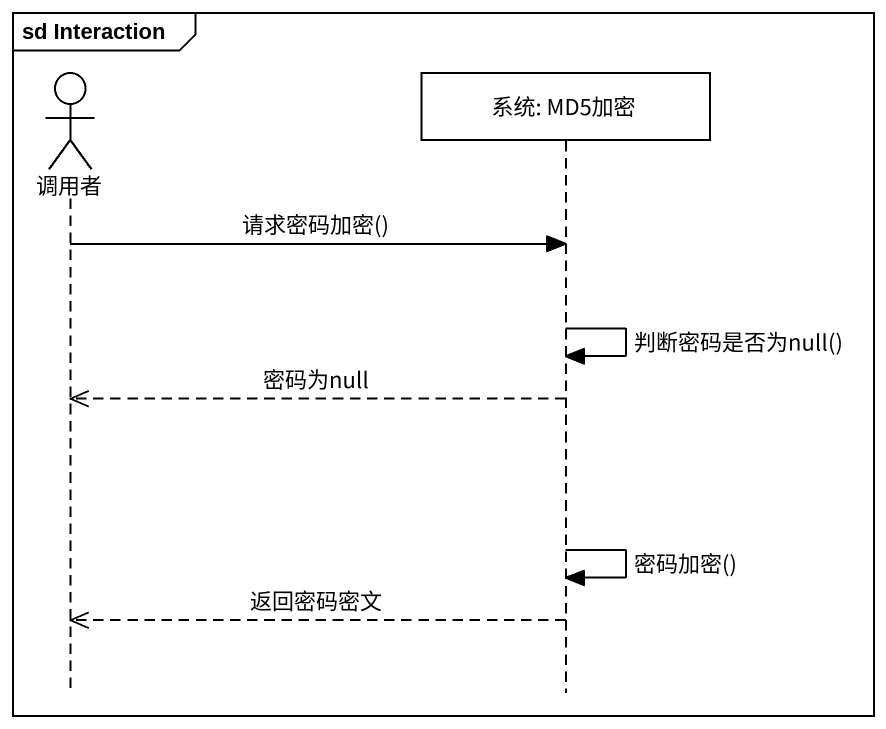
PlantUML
@startuml
mainframe sd Interaction
hide footbox
actor 调用者
participant "系统: MD5加密" as 系统_MD5加密

调用者 -> 系统_MD5加密 : 请求密码加密()
系统_MD5加密 -> 系统_MD5加密 : 判断密码是否为null()
系统_MD5加密 -->> 调用者 : 密码为null
系统_MD5加密 -> 系统_MD5加密 : 密码加密()
系统_MD5加密 -->> 调用者 : 返回密码密文
@enduml
